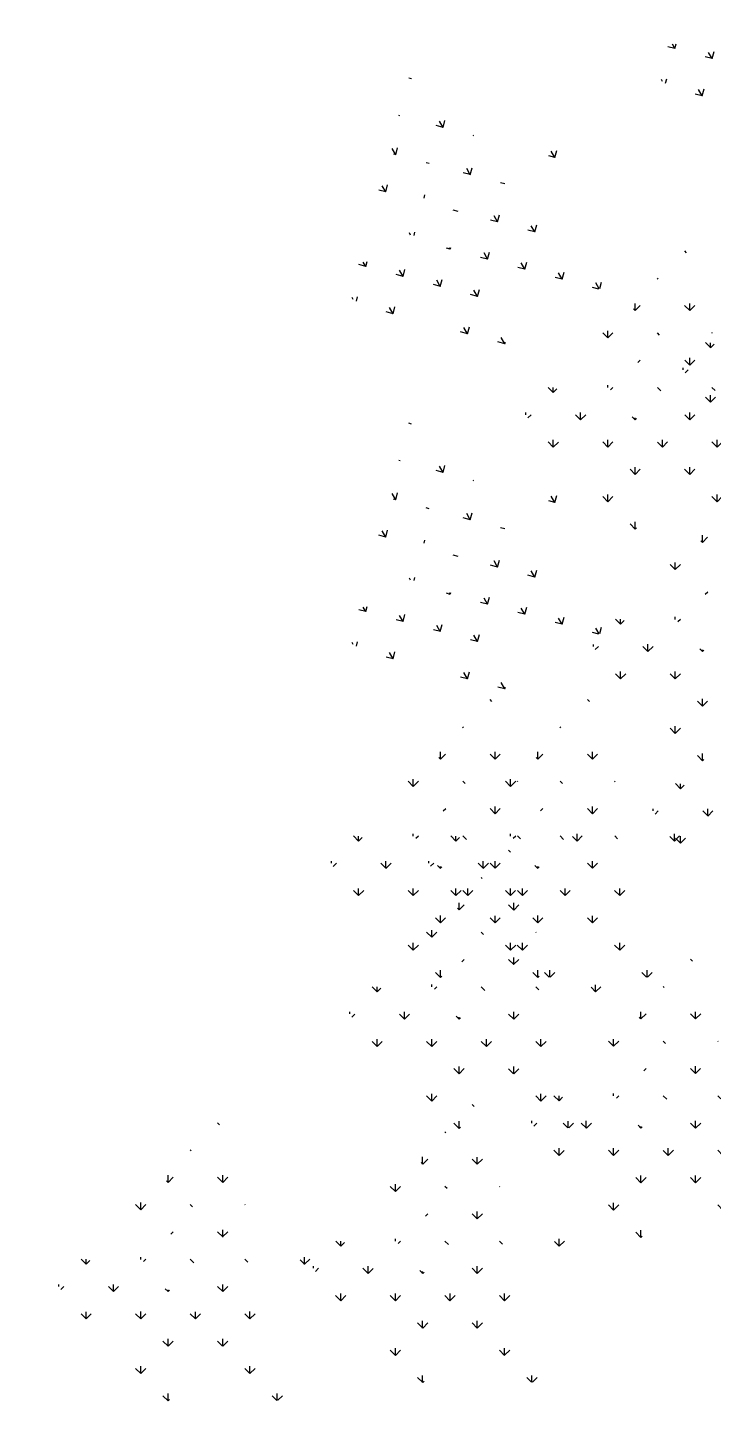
# Model space of a CAD drawing. Header units: millimetres. Extents: x -10 to 320, y -26 to 94.
# Drawn here: x -4.765 to -3.72, y 1.617 to 3.745 of the extents above; entities that cross this region are included whole.
import ezdxf

# ---------------------------------------------------------------- set-up
doc = ezdxf.new("R2010")
doc.units = ezdxf.units.MM
doc.header["$LTSCALE"] = 0.05

msp = doc.modelspace()

# ---------------------------------------------------------------- hatches: boundary and pattern name
at = {"linetype": 'Continuous'}
h = msp.add_hatch(dxfattribs=at)
h.set_pattern_fill('GRASS', scale=0.058864, angle=30, style=0)
h.set_pattern_definition([(120, (-98.01375, -24.115593), (-0.056857833, 0.01523501), [0.011036918, -0.072208728]), (75, (-98.01375, -24.11559), (-0.056857833, 0.01523501), [0.011036918, -0.047826643]), (165, (-98.01375, -24.11559), (-0.01523501, -0.056857833), [0.011036918, -0.047826643])])
edge = h.paths.add_edge_path()
edge.add_line((-3.5808, 3.7284), (-3.4626, 3.6539))
edge.add_line((-3.4626, 3.6539), (-3.3551, 3.7211))
edge.add_line((-3.3551, 3.7211), (-3.5322, 3.7484))
edge.add_line((-3.5322, 3.7484), (-3.4327, 3.8435))
edge.add_line((-3.4327, 3.8435), (-3.5015, 3.9563))
edge.add_line((-3.5015, 3.9563), (-3.498, 3.8186))
edge.add_line((-3.498, 3.8186), (-3.5739, 3.7489))
edge.add_line((-3.5739, 3.7489), (-3.5514, 3.8153))
edge.add_line((-3.5514, 3.8153), (-3.6394, 3.9528))
edge.add_line((-3.6394, 3.9528), (-3.7216, 4.0075))
edge.add_line((-3.7216, 4.0075), (-3.6392, 3.8684))
edge.add_line((-3.6392, 3.8684), (-3.5944, 3.7547))
edge.add_line((-3.5944, 3.7547), (-3.6174, 3.764))
edge.add_line((-3.6174, 3.764), (-3.7966, 4.0582))
edge.add_line((-3.7966, 4.0582), (-3.7261, 3.8554))
edge.add_line((-3.7261, 3.8554), (-3.6525, 3.7784))
edge.add_line((-3.6525, 3.7784), (-3.7244, 3.8076))
edge.add_line((-3.7244, 3.8076), (-3.7876, 3.9221))
edge.add_line((-3.7876, 3.9221), (-3.7554, 3.7686))
edge.add_line((-3.7554, 3.7686), (-3.6222, 3.7466))
edge.add_line((-3.6222, 3.7466), (-3.8757, 3.7037))
edge.add_line((-3.8757, 3.7037), (-3.7237, 3.6242))
edge.add_line((-3.7237, 3.6242), (-3.606, 3.7229))
edge.add_line((-3.606, 3.7229), (-3.6451, 3.5771))
edge.add_line((-3.6451, 3.5771), (-3.5623, 3.5582))
edge.add_line((-3.5623, 3.5582), (-3.5762, 3.7248))
h = msp.add_hatch(dxfattribs=at)
h.set_pattern_fill('GRASS', scale=0.058864, angle=30, style=0)
h.set_pattern_definition([(120, (-98.48506, -24.44791), (-0.056857833, 0.01523501), [0.011036918, -0.072208728]), (75, (-98.48506, -24.44791), (-0.056857833, 0.01523501), [0.011036918, -0.047826643]), (165, (-98.48506, -24.44791), (-0.01523501, -0.056857833), [0.011036918, -0.047826643])])
edge = h.paths.add_edge_path()
edge.add_line((-4.0521, 3.3961), (-3.934, 3.3216))
edge.add_line((-3.934, 3.3216), (-3.8265, 3.3887))
edge.add_line((-3.8265, 3.3887), (-4.0035, 3.4161))
edge.add_line((-4.0035, 3.4161), (-3.904, 3.5111))
edge.add_line((-3.904, 3.5111), (-3.9728, 3.624))
edge.add_line((-3.9728, 3.624), (-3.9693, 3.4863))
edge.add_line((-3.9693, 3.4863), (-4.0452, 3.4165))
edge.add_line((-4.0452, 3.4165), (-4.0227, 3.483))
edge.add_line((-4.0227, 3.483), (-4.1107, 3.6205))
edge.add_line((-4.1107, 3.6205), (-4.1929, 3.6752))
edge.add_line((-4.1929, 3.6752), (-4.1105, 3.5361))
edge.add_line((-4.1105, 3.5361), (-4.0657, 3.4223))
edge.add_line((-4.0657, 3.4223), (-4.0887, 3.4317))
edge.add_line((-4.0887, 3.4317), (-4.2679, 3.7259))
edge.add_line((-4.2679, 3.7259), (-4.1974, 3.5231))
edge.add_line((-4.1974, 3.5231), (-4.1239, 3.446))
edge.add_line((-4.1239, 3.446), (-4.1957, 3.4753))
edge.add_line((-4.1957, 3.4753), (-4.2589, 3.5898))
edge.add_line((-4.2589, 3.5898), (-4.2267, 3.4362))
edge.add_line((-4.2267, 3.4362), (-4.0936, 3.4143))
edge.add_line((-4.0936, 3.4143), (-4.347, 3.3714))
edge.add_line((-4.347, 3.3714), (-4.195, 3.2919))
edge.add_line((-4.195, 3.2919), (-4.0773, 3.3906))
edge.add_line((-4.0773, 3.3906), (-4.1164, 3.2448))
edge.add_line((-4.1164, 3.2448), (-4.0336, 3.2259))
edge.add_line((-4.0336, 3.2259), (-4.0475, 3.3924))
h = msp.add_hatch(dxfattribs=at)
h.set_pattern_fill('GRASS', scale=0.058864, style=0)
h.set_pattern_definition([(90, (-99.24871, 26.274343), (-0.041622823, 0.041622823), [0.011036918, -0.072208728]), (45, (-99.24871, 26.274343), (-0.041622823, 0.041622823), [0.011036918, -0.047826643]), (135, (-99.24871, 26.274343), (-0.041622823, -0.041622823), [0.011036918, -0.047826643])])
edge = h.paths.add_edge_path()
edge.add_line((-3.5453, 3.1715), (-3.4803, 3.0479))
edge.add_line((-3.4803, 3.0479), (-3.3536, 3.0523))
edge.add_line((-3.3536, 3.0523), (-3.4932, 3.1645))
edge.add_line((-3.4932, 3.1645), (-3.3596, 3.1971))
edge.add_line((-3.3596, 3.1971), (-3.3627, 3.3292))
edge.add_line((-3.3627, 3.3292), (-3.4286, 3.2082))
edge.add_line((-3.4286, 3.2082), (-3.5291, 3.1857))
edge.add_line((-3.5291, 3.1857), (-3.4765, 3.232))
edge.add_line((-3.4765, 3.232), (-3.4839, 3.3951))
edge.add_line((-3.4839, 3.3951), (-3.5278, 3.4836))
edge.add_line((-3.5278, 3.4836), (-3.526, 3.3219))
edge.add_line((-3.526, 3.3219), (-3.544, 3.201))
edge.add_line((-3.544, 3.201), (-3.5592, 3.2206))
edge.add_line((-3.5592, 3.2206), (-3.5674, 3.565))
edge.add_line((-3.5674, 3.565), (-3.6077, 3.3541))
edge.add_line((-3.6077, 3.3541), (-3.5825, 3.2506))
edge.add_line((-3.5825, 3.2506), (-3.6301, 3.3119))
edge.add_line((-3.6301, 3.3119), (-3.6276, 3.4426))
edge.add_line((-3.6276, 3.4426), (-3.6765, 3.2936))
edge.add_line((-3.6765, 3.2936), (-3.5722, 3.208))
edge.add_line((-3.5722, 3.208), (-3.8131, 3.2976))
edge.add_line((-3.8131, 3.2976), (-3.7212, 3.1527))
edge.add_line((-3.7212, 3.1527), (-3.5699, 3.1793))
edge.add_line((-3.5699, 3.1793), (-3.6767, 3.0726))
edge.add_line((-3.6767, 3.0726), (-3.6144, 3.0148))
edge.add_line((-3.6144, 3.0148), (-3.5432, 3.166))
h = msp.add_hatch(dxfattribs=at)
h.set_pattern_fill('GRASS', scale=0.058864, style=0)
h.set_pattern_definition([(90, (-99.488337, 26.205955), (-0.041622823, 0.041622823), [0.011036918, -0.072208728]), (45, (-99.488337, 26.205955), (-0.041622823, 0.041622823), [0.011036918, -0.047826643]), (135, (-99.488337, 26.205955), (-0.041622823, -0.041622823), [0.011036918, -0.047826643])])
edge = h.paths.add_edge_path()
edge.add_line((-3.785, 3.1031), (-3.7199, 2.9795))
edge.add_line((-3.7199, 2.9795), (-3.5933, 2.9839))
edge.add_line((-3.5933, 2.9839), (-3.7329, 3.0961))
edge.add_line((-3.7329, 3.0961), (-3.5992, 3.1287))
edge.add_line((-3.5992, 3.1287), (-3.6023, 3.2608))
edge.add_line((-3.6023, 3.2608), (-3.6682, 3.1398))
edge.add_line((-3.6682, 3.1398), (-3.7688, 3.1173))
edge.add_line((-3.7688, 3.1173), (-3.7161, 3.1636))
edge.add_line((-3.7161, 3.1636), (-3.7235, 3.3267))
edge.add_line((-3.7235, 3.3267), (-3.7674, 3.4152))
edge.add_line((-3.7674, 3.4152), (-3.7656, 3.2535))
edge.add_line((-3.7656, 3.2535), (-3.7836, 3.1326))
edge.add_line((-3.7836, 3.1326), (-3.7989, 3.1522))
edge.add_line((-3.7989, 3.1522), (-3.807, 3.4966))
edge.add_line((-3.807, 3.4966), (-3.8473, 3.2857))
edge.add_line((-3.8473, 3.2857), (-3.8222, 3.1822))
edge.add_line((-3.8222, 3.1822), (-3.8697, 3.2435))
edge.add_line((-3.8697, 3.2435), (-3.8672, 3.3742))
edge.add_line((-3.8672, 3.3742), (-3.9162, 3.2252))
edge.add_line((-3.9162, 3.2252), (-3.8118, 3.1396))
edge.add_line((-3.8118, 3.1396), (-4.0527, 3.2292))
edge.add_line((-4.0527, 3.2292), (-3.9609, 3.0843))
edge.add_line((-3.9609, 3.0843), (-3.8095, 3.111))
edge.add_line((-3.8095, 3.111), (-3.9164, 3.0042))
edge.add_line((-3.9164, 3.0042), (-3.854, 2.9465))
edge.add_line((-3.854, 2.9465), (-3.7828, 3.0976))
h = msp.add_hatch(dxfattribs=at)
h.set_pattern_fill('GRASS', scale=0.058864, angle=30, style=0)
h.set_pattern_definition([(120, (-98.48506, -24.97408), (-0.056857833, 0.01523501), [0.011036918, -0.072208728]), (75, (-98.48506, -24.97408), (-0.056857833, 0.01523501), [0.011036918, -0.047826643]), (165, (-98.48506, -24.97408), (-0.01523501, -0.056857833), [0.011036918, -0.047826643])])
edge = h.paths.add_edge_path()
edge.add_line((-4.0521, 2.8699), (-3.934, 2.7954))
edge.add_line((-3.934, 2.7954), (-3.8265, 2.8626))
edge.add_line((-3.8265, 2.8626), (-4.0035, 2.89))
edge.add_line((-4.0035, 2.89), (-3.904, 2.985))
edge.add_line((-3.904, 2.985), (-3.9728, 3.0978))
edge.add_line((-3.9728, 3.0978), (-3.9693, 2.9601))
edge.add_line((-3.9693, 2.9601), (-4.0452, 2.8904))
edge.add_line((-4.0452, 2.8904), (-4.0227, 2.9568))
edge.add_line((-4.0227, 2.9568), (-4.1107, 3.0943))
edge.add_line((-4.1107, 3.0943), (-4.1929, 3.149))
edge.add_line((-4.1929, 3.149), (-4.1105, 3.0099))
edge.add_line((-4.1105, 3.0099), (-4.0657, 2.8962))
edge.add_line((-4.0657, 2.8962), (-4.0887, 2.9055))
edge.add_line((-4.0887, 2.9055), (-4.2679, 3.1998))
edge.add_line((-4.2679, 3.1998), (-4.1974, 2.9969))
edge.add_line((-4.1974, 2.9969), (-4.1239, 2.9199))
edge.add_line((-4.1239, 2.9199), (-4.1957, 2.9492))
edge.add_line((-4.1957, 2.9492), (-4.2589, 3.0636))
edge.add_line((-4.2589, 3.0636), (-4.2267, 2.9101))
edge.add_line((-4.2267, 2.9101), (-4.0936, 2.8881))
edge.add_line((-4.0936, 2.8881), (-4.347, 2.8453))
edge.add_line((-4.347, 2.8453), (-4.195, 2.7657))
edge.add_line((-4.195, 2.7657), (-4.0773, 2.8645))
edge.add_line((-4.0773, 2.8645), (-4.1164, 2.7186))
edge.add_line((-4.1164, 2.7186), (-4.0336, 2.6997))
edge.add_line((-4.0336, 2.6997), (-4.0475, 2.8663))
h = msp.add_hatch(dxfattribs=at)
h.set_pattern_fill('GRASS', scale=0.058864, style=0)
h.set_pattern_definition([(90, (-99.38564, 25.852615), (-0.041622823, 0.041622823), [0.011036918, -0.072208728]), (45, (-99.38564, 25.852615), (-0.041622823, 0.041622823), [0.011036918, -0.047826643]), (135, (-99.38564, 25.852615), (-0.041622823, -0.041622823), [0.011036918, -0.047826643])])
edge = h.paths.add_edge_path()
edge.add_line((-3.6823, 2.7497), (-3.6172, 2.6261))
edge.add_line((-3.6172, 2.6261), (-3.4906, 2.6306))
edge.add_line((-3.4906, 2.6306), (-3.6302, 2.7428))
edge.add_line((-3.6302, 2.7428), (-3.4965, 2.7753))
edge.add_line((-3.4965, 2.7753), (-3.4996, 2.9075))
edge.add_line((-3.4996, 2.9075), (-3.5655, 2.7865))
edge.add_line((-3.5655, 2.7865), (-3.6661, 2.764))
edge.add_line((-3.6661, 2.764), (-3.6134, 2.8103))
edge.add_line((-3.6134, 2.8103), (-3.6208, 2.9733))
edge.add_line((-3.6208, 2.9733), (-3.6647, 3.0618))
edge.add_line((-3.6647, 3.0618), (-3.6629, 2.9002))
edge.add_line((-3.6629, 2.9002), (-3.6809, 2.7793))
edge.add_line((-3.6809, 2.7793), (-3.6962, 2.7989))
edge.add_line((-3.6962, 2.7989), (-3.7043, 3.1433))
edge.add_line((-3.7043, 3.1433), (-3.7446, 2.9324))
edge.add_line((-3.7446, 2.9324), (-3.7195, 2.8289))
edge.add_line((-3.7195, 2.8289), (-3.767, 2.8902))
edge.add_line((-3.767, 2.8902), (-3.7645, 3.0209))
edge.add_line((-3.7645, 3.0209), (-3.8135, 2.8718))
edge.add_line((-3.8135, 2.8718), (-3.7091, 2.7862))
edge.add_line((-3.7091, 2.7862), (-3.95, 2.8758))
edge.add_line((-3.95, 2.8758), (-3.8582, 2.7309))
edge.add_line((-3.8582, 2.7309), (-3.7068, 2.7576))
edge.add_line((-3.7068, 2.7576), (-3.8137, 2.6509))
edge.add_line((-3.8137, 2.6509), (-3.7513, 2.5931))
edge.add_line((-3.7513, 2.5931), (-3.6801, 2.7443))
h = msp.add_hatch(dxfattribs=at)
h.set_pattern_fill('GRASS', scale=0.058864, style=0)
h.set_pattern_definition([(90, (-99.29435, 25.601857), (-0.041622823, 0.041622823), [0.011036918, -0.072208728]), (45, (-99.29435, 25.60186), (-0.041622823, 0.041622823), [0.011036918, -0.047826643]), (135, (-99.29435, 25.60186), (-0.041622823, -0.041622823), [0.011036918, -0.047826643])])
edge = h.paths.add_edge_path()
edge.add_line((-3.591, 2.499), (-3.5259, 2.3754))
edge.add_line((-3.5259, 2.3754), (-3.3993, 2.3798))
edge.add_line((-3.3993, 2.3798), (-3.5389, 2.492))
edge.add_line((-3.5389, 2.492), (-3.4052, 2.5246))
edge.add_line((-3.4052, 2.5246), (-3.4084, 2.6567))
edge.add_line((-3.4084, 2.6567), (-3.4742, 2.5357))
edge.add_line((-3.4742, 2.5357), (-3.5748, 2.5132))
edge.add_line((-3.5748, 2.5132), (-3.5221, 2.5595))
edge.add_line((-3.5221, 2.5595), (-3.5296, 2.7226))
edge.add_line((-3.5296, 2.7226), (-3.5734, 2.8111))
edge.add_line((-3.5734, 2.8111), (-3.5716, 2.6494))
edge.add_line((-3.5716, 2.6494), (-3.5896, 2.5285))
edge.add_line((-3.5896, 2.5285), (-3.6049, 2.5481))
edge.add_line((-3.6049, 2.5481), (-3.613, 2.8925))
edge.add_line((-3.613, 2.8925), (-3.6533, 2.6816))
edge.add_line((-3.6533, 2.6816), (-3.6282, 2.5781))
edge.add_line((-3.6282, 2.5781), (-3.6758, 2.6394))
edge.add_line((-3.6758, 2.6394), (-3.6732, 2.7702))
edge.add_line((-3.6732, 2.7702), (-3.7222, 2.6211))
edge.add_line((-3.7222, 2.6211), (-3.6178, 2.5355))
edge.add_line((-3.6178, 2.5355), (-3.8587, 2.6251))
edge.add_line((-3.8587, 2.6251), (-3.7669, 2.4802))
edge.add_line((-3.7669, 2.4802), (-3.6156, 2.5069))
edge.add_line((-3.6156, 2.5069), (-3.7224, 2.4002))
edge.add_line((-3.7224, 2.4002), (-3.6601, 2.3424))
edge.add_line((-3.6601, 2.3424), (-3.5888, 2.4935))
h = msp.add_hatch(dxfattribs=at)
h.set_pattern_fill('GRASS', scale=0.058864, style=0)
h.set_pattern_definition([(90, (-99.78502, 25.52207), (-0.041622823, 0.041622823), [0.011036918, -0.072208728]), (45, (-99.78502, 25.52207), (-0.041622823, 0.041622823), [0.011036918, -0.047826643]), (135, (-99.78502, 25.52207), (-0.041622823, -0.041622823), [0.011036918, -0.047826643])])
edge = h.paths.add_edge_path()
edge.add_line((-4.0817, 2.4192), (-4.0166, 2.2956))
edge.add_line((-4.0166, 2.2956), (-3.8899, 2.3))
edge.add_line((-3.8899, 2.3), (-4.0296, 2.4122))
edge.add_line((-4.0296, 2.4122), (-3.8959, 2.4448))
edge.add_line((-3.8959, 2.4448), (-3.899, 2.5769))
edge.add_line((-3.899, 2.5769), (-3.9649, 2.4559))
edge.add_line((-3.9649, 2.4559), (-4.0655, 2.4334))
edge.add_line((-4.0655, 2.4334), (-4.0128, 2.4797))
edge.add_line((-4.0128, 2.4797), (-4.0202, 2.6428))
edge.add_line((-4.0202, 2.6428), (-4.0641, 2.7313))
edge.add_line((-4.0641, 2.7313), (-4.0623, 2.5696))
edge.add_line((-4.0623, 2.5696), (-4.0803, 2.4487))
edge.add_line((-4.0803, 2.4487), (-4.0955, 2.4683))
edge.add_line((-4.0955, 2.4683), (-4.1037, 2.8128))
edge.add_line((-4.1037, 2.8128), (-4.144, 2.6018))
edge.add_line((-4.144, 2.6018), (-4.1188, 2.4983))
edge.add_line((-4.1188, 2.4983), (-4.1664, 2.5596))
edge.add_line((-4.1664, 2.5596), (-4.1639, 2.6904))
edge.add_line((-4.1639, 2.6904), (-4.2128, 2.5413))
edge.add_line((-4.2128, 2.5413), (-4.1085, 2.4557))
edge.add_line((-4.1085, 2.4557), (-4.3494, 2.5453))
edge.add_line((-4.3494, 2.5453), (-4.2576, 2.4004))
edge.add_line((-4.2576, 2.4004), (-4.1062, 2.4271))
edge.add_line((-4.1062, 2.4271), (-4.213, 2.3204))
edge.add_line((-4.213, 2.3204), (-4.1507, 2.2626))
edge.add_line((-4.1507, 2.2626), (-4.0795, 2.4137))
h = msp.add_hatch(dxfattribs=at)
h.set_pattern_fill('GRASS', scale=0.058864, style=0)
h.set_pattern_definition([(90, (-99.63668, 25.52207), (-0.041622823, 0.041622823), [0.011036918, -0.072208728]), (45, (-99.63668, 25.52207), (-0.041622823, 0.041622823), [0.011036918, -0.047826643]), (135, (-99.63668, 25.52207), (-0.041622823, -0.041622823), [0.011036918, -0.047826643])])
edge = h.paths.add_edge_path()
edge.add_line((-3.9333, 2.4192), (-3.8683, 2.2956))
edge.add_line((-3.8683, 2.2956), (-3.7416, 2.3))
edge.add_line((-3.7416, 2.3), (-3.8812, 2.4122))
edge.add_line((-3.8812, 2.4122), (-3.7476, 2.4448))
edge.add_line((-3.7476, 2.4448), (-3.7507, 2.5769))
edge.add_line((-3.7507, 2.5769), (-3.8166, 2.4559))
edge.add_line((-3.8166, 2.4559), (-3.9171, 2.4334))
edge.add_line((-3.9171, 2.4334), (-3.8645, 2.4797))
edge.add_line((-3.8645, 2.4797), (-3.8719, 2.6428))
edge.add_line((-3.8719, 2.6428), (-3.9157, 2.7313))
edge.add_line((-3.9157, 2.7313), (-3.9139, 2.5696))
edge.add_line((-3.9139, 2.5696), (-3.932, 2.4487))
edge.add_line((-3.932, 2.4487), (-3.9472, 2.4683))
edge.add_line((-3.9472, 2.4683), (-3.9553, 2.8128))
edge.add_line((-3.9553, 2.8128), (-3.9957, 2.6018))
edge.add_line((-3.9957, 2.6018), (-3.9705, 2.4983))
edge.add_line((-3.9705, 2.4983), (-4.0181, 2.5596))
edge.add_line((-4.0181, 2.5596), (-4.0156, 2.6904))
edge.add_line((-4.0156, 2.6904), (-4.0645, 2.5413))
edge.add_line((-4.0645, 2.5413), (-3.9601, 2.4557))
edge.add_line((-3.9601, 2.4557), (-4.201, 2.5453))
edge.add_line((-4.201, 2.5453), (-4.1092, 2.4004))
edge.add_line((-4.1092, 2.4004), (-3.9579, 2.4271))
edge.add_line((-3.9579, 2.4271), (-4.0647, 2.3204))
edge.add_line((-4.0647, 2.3204), (-4.0024, 2.2626))
edge.add_line((-4.0024, 2.2626), (-3.9312, 2.4137))
h = msp.add_hatch(dxfattribs=at)
h.set_pattern_fill('GRASS', scale=0.058864, style=0)
h.set_pattern_definition([(90, (-99.75679, 25.29204), (-0.041622823, 0.041622823), [0.011036918, -0.072208728]), (45, (-99.75679, 25.29204), (-0.041622823, 0.041622823), [0.011036918, -0.047826643]), (135, (-99.75679, 25.29204), (-0.041622823, -0.041622823), [0.011036918, -0.047826643])])
edge = h.paths.add_edge_path()
edge.add_line((-4.0534, 2.1892), (-3.9884, 2.0656))
edge.add_line((-3.9884, 2.0656), (-3.8617, 2.07))
edge.add_line((-3.8617, 2.07), (-4.0013, 2.1822))
edge.add_line((-4.0013, 2.1822), (-3.8677, 2.2148))
edge.add_line((-3.8677, 2.2148), (-3.8708, 2.3469))
edge.add_line((-3.8708, 2.3469), (-3.9367, 2.2259))
edge.add_line((-3.9367, 2.2259), (-4.0372, 2.2034))
edge.add_line((-4.0372, 2.2034), (-3.9846, 2.2497))
edge.add_line((-3.9846, 2.2497), (-3.992, 2.4128))
edge.add_line((-3.992, 2.4128), (-4.0358, 2.5013))
edge.add_line((-4.0358, 2.5013), (-4.0341, 2.3396))
edge.add_line((-4.0341, 2.3396), (-4.0521, 2.2187))
edge.add_line((-4.0521, 2.2187), (-4.0673, 2.2383))
edge.add_line((-4.0673, 2.2383), (-4.0754, 2.5827))
edge.add_line((-4.0754, 2.5827), (-4.1158, 2.3718))
edge.add_line((-4.1158, 2.3718), (-4.0906, 2.2683))
edge.add_line((-4.0906, 2.2683), (-4.1382, 2.3296))
edge.add_line((-4.1382, 2.3296), (-4.1357, 2.4603))
edge.add_line((-4.1357, 2.4603), (-4.1846, 2.3113))
edge.add_line((-4.1846, 2.3113), (-4.0802, 2.2257))
edge.add_line((-4.0802, 2.2257), (-4.3211, 2.3153))
edge.add_line((-4.3211, 2.3153), (-4.2293, 2.1704))
edge.add_line((-4.2293, 2.1704), (-4.078, 2.197))
edge.add_line((-4.078, 2.197), (-4.1848, 2.0903))
edge.add_line((-4.1848, 2.0903), (-4.1225, 2.0325))
edge.add_line((-4.1225, 2.0325), (-4.0513, 2.1837))
h = msp.add_hatch(dxfattribs=at)
h.set_pattern_fill('GRASS', scale=0.058864, style=0)
h.set_pattern_definition([(90, (-99.479547, 25.125882), (-0.041622823, 0.041622823), [0.011036918, -0.072208728]), (45, (-99.479547, 25.12588), (-0.041622823, 0.041622823), [0.011036918, -0.047826643]), (135, (-99.479547, 25.12588), (-0.041622823, -0.041622823), [0.011036918, -0.047826643])])
edge = h.paths.add_edge_path()
edge.add_line((-3.7762, 2.023), (-3.7111, 1.8994))
edge.add_line((-3.7111, 1.8994), (-3.5845, 1.9038))
edge.add_line((-3.5845, 1.9038), (-3.7241, 2.0161))
edge.add_line((-3.7241, 2.0161), (-3.5904, 2.0486))
edge.add_line((-3.5904, 2.0486), (-3.5936, 2.1807))
edge.add_line((-3.5936, 2.1807), (-3.6594, 2.0597))
edge.add_line((-3.6594, 2.0597), (-3.76, 2.0373))
edge.add_line((-3.76, 2.0373), (-3.7073, 2.0836))
edge.add_line((-3.7073, 2.0836), (-3.7148, 2.2466))
edge.add_line((-3.7148, 2.2466), (-3.7586, 2.3351))
edge.add_line((-3.7586, 2.3351), (-3.7568, 2.1734))
edge.add_line((-3.7568, 2.1734), (-3.7748, 2.0525))
edge.add_line((-3.7748, 2.0525), (-3.7901, 2.0721))
edge.add_line((-3.7901, 2.0721), (-3.7982, 2.4166))
edge.add_line((-3.7982, 2.4166), (-3.8385, 2.2056))
edge.add_line((-3.8385, 2.2056), (-3.8134, 2.1022))
edge.add_line((-3.8134, 2.1022), (-3.861, 2.1634))
edge.add_line((-3.861, 2.1634), (-3.8584, 2.2942))
edge.add_line((-3.8584, 2.2942), (-3.9074, 2.1451))
edge.add_line((-3.9074, 2.1451), (-3.803, 2.0595))
edge.add_line((-3.803, 2.0595), (-4.0439, 2.1491))
edge.add_line((-4.0439, 2.1491), (-3.9521, 2.0042))
edge.add_line((-3.9521, 2.0042), (-3.8007, 2.0309))
edge.add_line((-3.8007, 2.0309), (-3.9076, 1.9242))
edge.add_line((-3.9076, 1.9242), (-3.8453, 1.8664))
edge.add_line((-3.8453, 1.8664), (-3.774, 2.0175))
h = msp.add_hatch(dxfattribs=at)
h.set_pattern_fill('GRASS', scale=0.058864, style=0)
h.set_pattern_definition([(90, (-99.812237, 24.904338), (-0.041622823, 0.041622823), [0.011036918, -0.072208728]), (45, (-99.81224, 24.90434), (-0.041622823, 0.041622823), [0.011036918, -0.047826643]), (135, (-99.81224, 24.90434), (-0.041622823, -0.041622823), [0.011036918, -0.047826643])])
edge = h.paths.add_edge_path()
edge.add_line((-4.1089, 1.8015), (-4.0438, 1.6779))
edge.add_line((-4.0438, 1.6779), (-3.9172, 1.6823))
edge.add_line((-3.9172, 1.6823), (-4.0568, 1.7945))
edge.add_line((-4.0568, 1.7945), (-3.9231, 1.8271))
edge.add_line((-3.9231, 1.8271), (-3.9262, 1.9592))
edge.add_line((-3.9262, 1.9592), (-3.9921, 1.8382))
edge.add_line((-3.9921, 1.8382), (-4.0927, 1.8157))
edge.add_line((-4.0927, 1.8157), (-4.04, 1.862))
edge.add_line((-4.04, 1.862), (-4.0474, 2.0251))
edge.add_line((-4.0474, 2.0251), (-4.0913, 2.1136))
edge.add_line((-4.0913, 2.1136), (-4.0895, 1.9519))
edge.add_line((-4.0895, 1.9519), (-4.1075, 1.831))
edge.add_line((-4.1075, 1.831), (-4.1228, 1.8506))
edge.add_line((-4.1228, 1.8506), (-4.1309, 2.195))
edge.add_line((-4.1309, 2.195), (-4.1712, 1.9841))
edge.add_line((-4.1712, 1.9841), (-4.1461, 1.8806))
edge.add_line((-4.1461, 1.8806), (-4.1936, 1.9419))
edge.add_line((-4.1936, 1.9419), (-4.1911, 2.0726))
edge.add_line((-4.1911, 2.0726), (-4.2401, 1.9236))
edge.add_line((-4.2401, 1.9236), (-4.1357, 1.838))
edge.add_line((-4.1357, 1.838), (-4.3766, 1.9276))
edge.add_line((-4.3766, 1.9276), (-4.2848, 1.7827))
edge.add_line((-4.2848, 1.7827), (-4.1334, 1.8093))
edge.add_line((-4.1334, 1.8093), (-4.2403, 1.7026))
edge.add_line((-4.2403, 1.7026), (-4.1779, 1.6448))
edge.add_line((-4.1779, 1.6448), (-4.1067, 1.796))
h = msp.add_hatch(dxfattribs=at)
h.set_pattern_fill('GRASS', scale=0.058864, style=0)
h.set_pattern_definition([(90, (-100.200377, 24.876645), (-0.041622823, 0.041622823), [0.011036918, -0.072208728]), (45, (-100.200377, 24.876645), (-0.041622823, 0.041622823), [0.011036918, -0.047826643]), (135, (-100.200377, 24.876645), (-0.041622823, -0.041622823), [0.011036918, -0.047826643])])
edge = h.paths.add_edge_path()
edge.add_line((-4.497, 1.7738), (-4.432, 1.6502))
edge.add_line((-4.432, 1.6502), (-4.3053, 1.6546))
edge.add_line((-4.3053, 1.6546), (-4.4449, 1.7668))
edge.add_line((-4.4449, 1.7668), (-4.3113, 1.7994))
edge.add_line((-4.3113, 1.7994), (-4.3144, 1.9315))
edge.add_line((-4.3144, 1.9315), (-4.3803, 1.8105))
edge.add_line((-4.3803, 1.8105), (-4.4808, 1.788))
edge.add_line((-4.4808, 1.788), (-4.4282, 1.8343))
edge.add_line((-4.4282, 1.8343), (-4.4356, 1.9974))
edge.add_line((-4.4356, 1.9974), (-4.4794, 2.0859))
edge.add_line((-4.4794, 2.0859), (-4.4776, 1.9242))
edge.add_line((-4.4776, 1.9242), (-4.4957, 1.8033))
edge.add_line((-4.4957, 1.8033), (-4.5109, 1.8229))
edge.add_line((-4.5109, 1.8229), (-4.519, 2.1673))
edge.add_line((-4.519, 2.1673), (-4.5594, 1.9564))
edge.add_line((-4.5594, 1.9564), (-4.5342, 1.8529))
edge.add_line((-4.5342, 1.8529), (-4.5818, 1.9142))
edge.add_line((-4.5818, 1.9142), (-4.5793, 2.0449))
edge.add_line((-4.5793, 2.0449), (-4.6282, 1.8959))
edge.add_line((-4.6282, 1.8959), (-4.5238, 1.8103))
edge.add_line((-4.5238, 1.8103), (-4.7647, 1.8999))
edge.add_line((-4.7647, 1.8999), (-4.6729, 1.755))
edge.add_line((-4.6729, 1.755), (-4.5216, 1.7816))
edge.add_line((-4.5216, 1.7816), (-4.6284, 1.6749))
edge.add_line((-4.6284, 1.6749), (-4.5661, 1.6171))
edge.add_line((-4.5661, 1.6171), (-4.4949, 1.7683))

doc.saveas('drawing.dxf')
